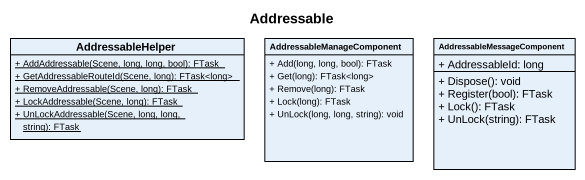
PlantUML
@startuml
title Addressable
hide circle
hide empty members
skinparam classAttributeIconSize 0
class AddressableHelper {
  {static} + AddAddressable(Scene, long, long, bool): FTask
  {static} + GetAddressableRouteId(Scene, long): FTask<long>
  {static} + RemoveAddressable(Scene, long): FTask
  {static} + LockAddressable(Scene, long): FTask
  {static} + UnLockAddressable(Scene, long, long, string): FTask
}
class AddressableManageComponent {
  + Add(long, long, bool): FTask
  + Get(long): FTask<long>
  + Remove(long): FTask
  + Lock(long): FTask
  + UnLock(long, long, string): void
}
class AddressableMessageComponent {
  + AddressableId: long
  + Dispose(): void
  + Register(bool): FTask
  + Lock(): FTask
  + UnLock(string): FTask
}
@enduml
